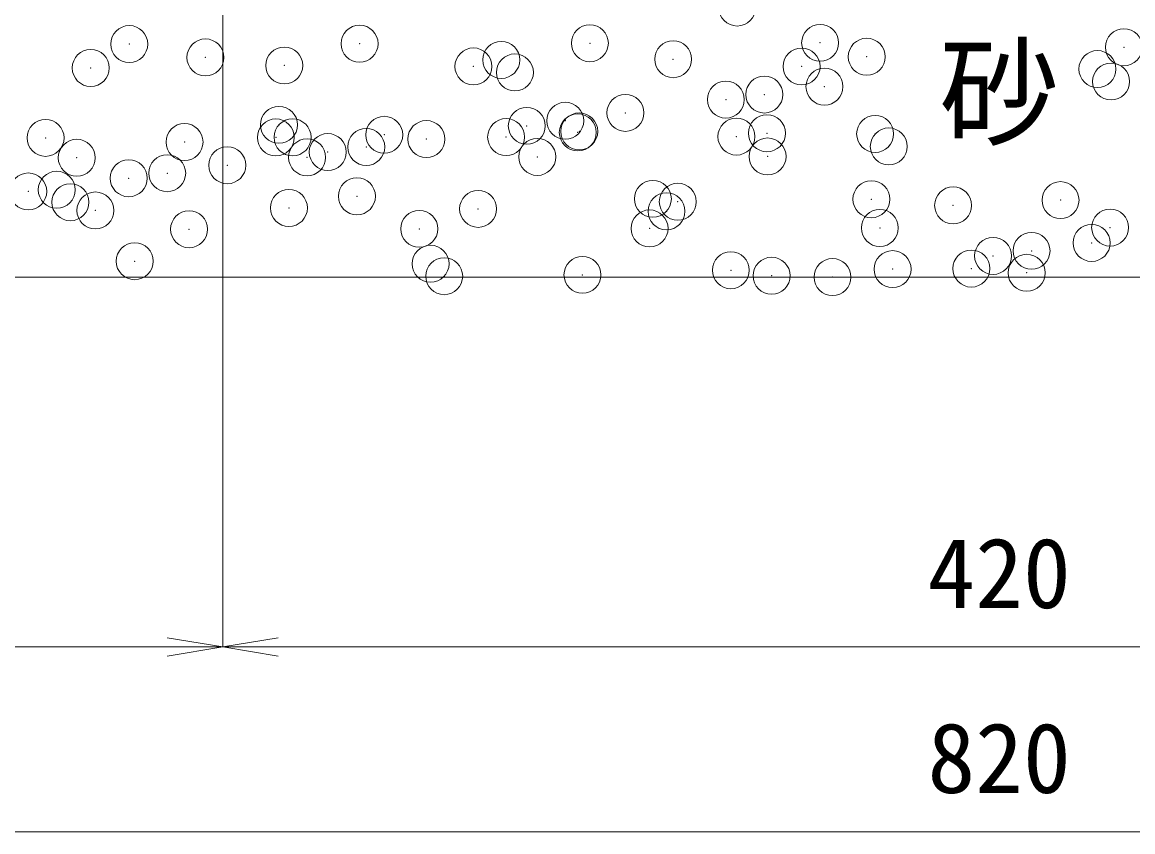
# Model space of a CAD drawing. Units: millimetres at full size, sheet at 1:20; details may follow other scales. Extents: x 0 to 23340, y -4498 to 8520.
# Drawn here: x 4703.2 to 5003.6, y 3406.2 to 3625.2 of the extents above; entities that cross this region are included whole.
import ezdxf
from ezdxf.enums import TextEntityAlignment as Align

# ---------------------------------------------------------------- set-up
doc = ezdxf.new("R2010")
doc.units = ezdxf.units.MM
doc.header["$LTSCALE"] = 20
doc.header["$PDMODE"] = 32
doc.header["$PDSIZE"] = 10
for name, color, linetype, lineweight in [('KIJUN', 5, 'Continuous', 5), ('SUNPO', 3, 'Continuous', 13), ('TITLE', 7, 'Continuous', 13)]:
    doc.layers.add(name, color=color, linetype=linetype, lineweight=lineweight)
doc.styles.add('ＭＳ ゴシック', font='')
doc.styles.get('ＭＳ ゴシック').set_extended_font_data('MS Gothic')

# ---------------------------------------------------------------- blocks, each defined once
blk = doc.blocks.new('open_arrow')
at = {"color": 0, "linetype": 'Continuous', "lineweight": -2}
blk.add_lwpolyline([(7.5, 1.25), (0, 0), (7.5, -1.25)], dxfattribs=at)

msp = doc.modelspace()

# ---------------------------------------------------------------- linework, layer by layer
at = {"layer": 'KIJUN', "color": 7, "lineweight": 13}
msp.add_lwpolyline([(5377.48, 3656.2), (4557.48, 3656.2), (4557.48, 3556.2), (5377.48, 3556.2)], close=True, dxfattribs=at)
at = {"layer": 'SUNPO'}
for p, q in [((4757.48, 3826.2), (4757.48, 3456.2)), ((4757.48, 3826.2), (4757.48, 3456.2)), ((4757.48, 3456.2), (4557.48, 3456.2)), ((4757.48, 3456.2), (5177.48, 3456.2)), ((4557.48, 3406.2), (5377.48, 3406.2))]:
    msp.add_line(p, q, dxfattribs=at)
at = {"layer": 'TITLE'}
for p in [(4896.64, 3629.13), (4732.21, 3619.24), (4794.5, 3619.35), (4856.78, 3619.47), (4919.06, 3619.58), (5001.23, 3618.39), (4752.8, 3615.64), (4832.83, 3614.95), (4879.31, 3615.15), (4931.66, 3615.82), (4721.78, 3612.78), (4774.13, 3613.45), (4825.29, 3613.2), (4836.51, 3611.57), (4914.04, 3613.18), (4994.06, 3612.49), (4997.75, 3609.12), (4903.97, 3605.59), (4920.23, 3607.73), (4893.56, 3604.22), (4866.39, 3600.64), (4772.7, 3597.4), (4839.72, 3597.13), (4850.13, 3598.5), (4709.57, 3593.87), (4771.85, 3593.99), (4776.39, 3594.02), (4801.17, 3594.7), (4812.56, 3593.55), (4834.14, 3594.1), (4853.52, 3595.36), (4853.91, 3595.63), (4896.42, 3594.21), (4904.69, 3595.12), (4933.94, 3594.94), (4747.15, 3592.75), (4796.3, 3591.41), (4937.63, 3591.56), (4718, 3588.5), (4780.29, 3588.61), (4785.89, 3590.04), (4842.57, 3588.73), (4904.85, 3588.84), (4758.72, 3586.46), (4732.05, 3582.95), (4742.46, 3584.32), (4704.89, 3579.38), (4712.58, 3579.84), (4716.27, 3576.46), (4793.79, 3578.07), (4873.82, 3577.39), (4880.57, 3576.61), (4932.92, 3577.28), (4955.03, 3575.62), (4984.08, 3577.03), (4723.04, 3574.24), (4775.39, 3574.91), (4826.55, 3574.67), (4877.51, 3574.01), (4935.21, 3569.5), (4997.5, 3569.61), (4748.37, 3569.16), (4810.65, 3569.27), (4872.93, 3569.38), (4992.5, 3565.46), (4733.67, 3560.52), (4965.83, 3561.95), (4976.24, 3563.32), (4813.7, 3559.83), (4894.91, 3558.07), (4938.67, 3558.37), (4959.96, 3558.53), (4817.38, 3556.46), (4854.78, 3556.83), (4905.95, 3556.58), (4922.41, 3556.23), (4974.93, 3557.38)]:
    msp.add_point(p, dxfattribs=at)

# ---------------------------------------------------------------- block references
at = {"layer": 'SUNPO', "xscale": 2, "yscale": 2, "rotation": 180}
msp.add_blockref('open_arrow', (4757.48, 3456.2), dxfattribs=at)
at = {"layer": 'SUNPO', "xscale": 2, "yscale": 2}
msp.add_blockref('open_arrow', (4757.48, 3456.2), dxfattribs=at)

# ---------------------------------------------------------------- texts
at = {"layer": 'SUNPO', "style": 'ＭＳ ゴシック'}
for s, height, p in [('砂', 23.74, (4967.48, 3606.2)), ('420', 18.99, (4967.48, 3476.2)), ('820', 18.99, (4967.48, 3426.2))]:
    msp.add_text(s, height=height, dxfattribs=at).set_placement(p, align=Align.MIDDLE_CENTER)

doc.saveas('drawing.dxf')
